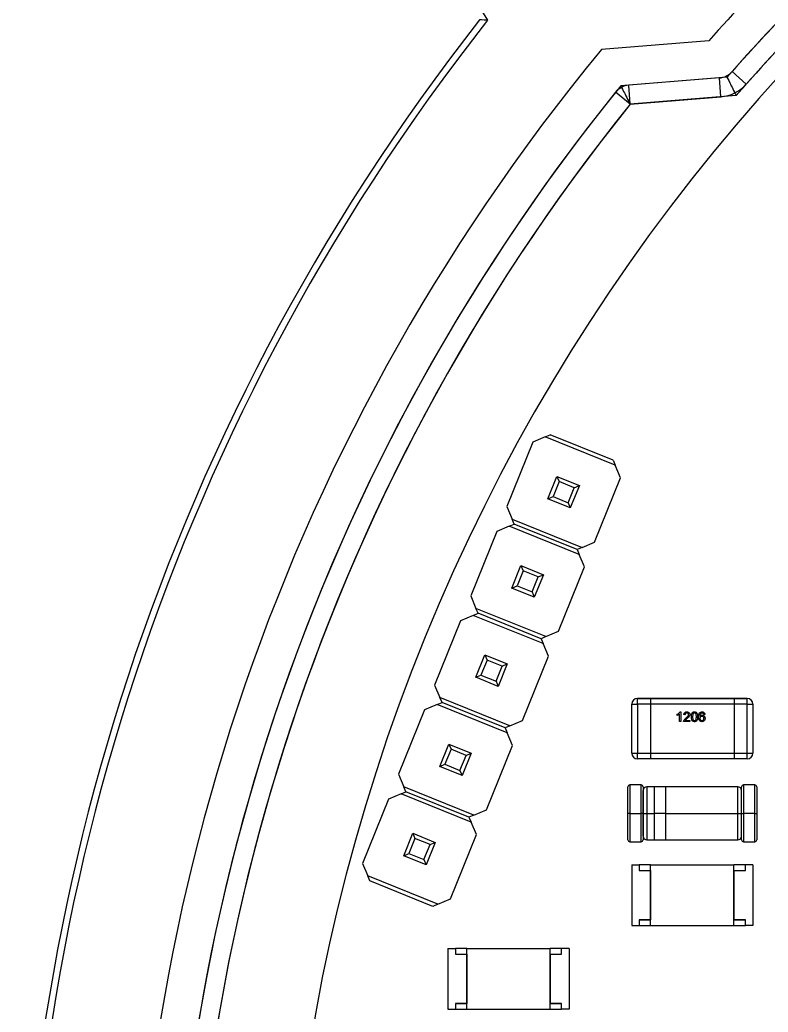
# Model space of a CAD drawing. Header units: millimetres. Extents: x 464 to 694, y 328 to 578.
# Drawn here: x 464.4 to 503.9, y 482 to 534.4 of the extents above; entities that cross this region are included whole.
import ezdxf

# ---------------------------------------------------------------- set-up
doc = ezdxf.new("R2010")
doc.units = ezdxf.units.MM

msp = doc.modelspace()

# ---------------------------------------------------------------- linework, layer by layer
at = {"color": 7, "linetype": 'Continuous', "lineweight": 25}
for p, q in [((500.806, 533.255), (495.145, 532.798)), ((500.806, 533.255), (495.145, 532.798)), ((501.77, 531.327), (496.154, 530.873)), ((501.368, 531.294), (496.582, 530.908)), ((501.368, 531.294), (496.582, 530.908)), ((501.448, 530.298), (501.368, 531.294)), ((501.368, 531.294), (501.368, 531.294)), ((502.785, 530.966), (502.036, 531.629)), ((502.036, 531.629), (502.036, 531.629)), ((496.582, 530.908), (496.154, 530.873)), ((496.662, 529.911), (496.582, 530.908)), ((496.582, 530.908), (496.582, 530.908)), ((496.582, 530.908), (496.582, 530.908)), ((496.662, 529.911), (495.883, 530.538)), ((502.256, 530.363), (496.662, 529.911)), ((496.662, 529.911), (501.448, 530.298)), ((492.17, 512.34), (492.43, 512.45)), ((495.755, 511.107), (492.43, 512.45)), ((491.51, 512.059), (490.137, 508.661)), ((492.17, 512.34), (491.51, 512.059)), ((495.865, 510.846), (492.17, 512.34)), ((495.755, 511.107), (495.865, 510.846)), ((496.146, 510.186), (495.865, 510.846)), ((492.308, 509.07), (492.787, 510.257)), ((492.904, 509.981), (492.583, 509.187)), ((492.787, 510.257), (492.904, 509.981)), ((492.787, 510.257), (493.974, 509.777)), ((493.699, 509.66), (492.904, 509.981)), ((493.974, 509.777), (493.495, 508.59)), ((493.699, 509.66), (493.974, 509.777)), ((494.772, 506.787), (496.146, 510.186)), ((493.378, 508.866), (493.699, 509.66)), ((492.308, 509.07), (492.583, 509.187)), ((493.495, 508.59), (492.308, 509.07)), ((492.583, 509.187), (493.378, 508.866)), ((493.378, 508.866), (493.495, 508.59)), ((490.137, 508.661), (490.417, 508)), ((490.267, 507.629), (490.527, 507.74)), ((490.527, 507.74), (490.417, 508)), ((490.417, 508), (494.112, 506.507)), ((493.852, 506.397), (490.527, 507.74)), ((489.607, 507.349), (488.234, 503.95)), ((490.267, 507.629), (489.607, 507.349)), ((493.962, 506.136), (490.267, 507.629)), ((494.112, 506.507), (494.772, 506.787)), ((494.112, 506.507), (493.852, 506.397)), ((493.852, 506.397), (493.962, 506.136)), ((494.243, 505.476), (493.962, 506.136)), ((490.405, 504.36), (490.884, 505.546)), ((491.001, 505.271), (490.68, 504.477)), ((490.884, 505.546), (491.001, 505.271)), ((490.884, 505.546), (492.071, 505.067)), ((491.796, 504.95), (491.001, 505.271)), ((492.071, 505.067), (491.592, 503.88)), ((491.796, 504.95), (492.071, 505.067)), ((492.869, 502.077), (494.243, 505.476)), ((491.475, 504.156), (491.796, 504.95)), ((490.405, 504.36), (490.68, 504.477)), ((491.592, 503.88), (490.405, 504.36)), ((490.68, 504.477), (491.475, 504.156)), ((491.475, 504.156), (491.592, 503.88)), ((488.234, 503.95), (488.514, 503.29)), ((488.364, 502.919), (488.624, 503.03)), ((492.209, 501.797), (488.514, 503.29)), ((488.624, 503.03), (488.514, 503.29)), ((491.949, 501.687), (488.624, 503.03)), ((487.704, 502.639), (486.331, 499.24)), ((488.364, 502.919), (487.704, 502.639)), ((492.059, 501.426), (488.364, 502.919)), ((492.209, 501.797), (492.869, 502.077)), ((492.209, 501.797), (491.949, 501.687)), ((491.949, 501.687), (492.059, 501.426)), ((492.34, 500.766), (492.059, 501.426)), ((488.502, 499.65), (488.981, 500.836)), ((488.981, 500.836), (489.098, 500.561)), ((488.981, 500.836), (490.168, 500.357)), ((489.098, 500.561), (488.777, 499.767)), ((489.893, 500.24), (489.098, 500.561)), ((490.168, 500.357), (489.689, 499.17)), ((489.893, 500.24), (490.168, 500.357)), ((490.966, 497.367), (492.34, 500.766)), ((489.572, 499.446), (489.893, 500.24)), ((488.502, 499.65), (488.777, 499.767)), ((489.689, 499.17), (488.502, 499.65)), ((488.777, 499.767), (489.572, 499.446)), ((489.572, 499.446), (489.689, 499.17)), ((486.331, 499.24), (486.611, 498.58)), ((486.461, 498.209), (486.721, 498.32)), ((490.306, 497.087), (486.611, 498.58)), ((486.721, 498.32), (486.611, 498.58)), ((490.046, 496.977), (486.721, 498.32)), ((496.739, 498.237), (497.039, 498.237)), ((496.739, 495.637), (496.739, 498.237)), ((496.739, 498.237), (496.739, 498.237)), ((497.039, 498.237), (497.039, 498.537)), ((497.039, 498.537), (497.739, 498.537)), ((497.039, 498.537), (497.039, 498.537)), ((497.739, 498.537), (497.039, 498.537)), ((497.739, 498.237), (497.039, 498.237)), ((497.039, 498.237), (497.039, 495.637)), ((497.739, 498.237), (497.739, 498.537)), ((497.739, 498.537), (502.139, 498.537)), ((497.739, 498.537), (497.739, 498.537)), ((502.139, 498.537), (497.739, 498.537)), ((502.139, 498.237), (497.739, 498.237)), ((497.739, 495.637), (497.739, 498.237)), ((502.139, 498.537), (502.139, 498.237)), ((502.139, 498.537), (502.839, 498.537)), ((502.839, 498.537), (502.139, 498.537)), ((502.139, 498.537), (502.139, 498.537)), ((502.839, 498.237), (502.139, 498.237)), ((502.139, 498.237), (502.139, 495.637)), ((502.839, 498.237), (502.839, 498.537)), ((502.839, 498.537), (502.839, 498.537)), ((502.839, 495.637), (502.839, 498.237)), ((502.839, 498.237), (503.139, 498.237)), ((503.139, 498.237), (503.139, 495.637)), ((503.139, 498.237), (503.139, 498.237)), ((485.801, 497.929), (484.428, 494.53)), ((486.461, 498.209), (485.801, 497.929)), ((490.156, 496.716), (486.461, 498.209)), ((499.143, 497.636), (499.143, 497.697)), ((499.261, 497.312), (499.261, 497.712)), ((499.285, 497.825), (499.327, 497.825)), ((499.285, 497.825), (499.327, 497.825)), ((499.327, 497.825), (499.327, 497.312)), ((499.901, 497.686), (499.906, 497.702)), ((500.605, 497.694), (500.539, 497.687)), ((490.306, 497.087), (490.966, 497.367)), ((499.327, 497.312), (499.261, 497.312)), ((499.815, 497.312), (499.479, 497.312)), ((499.551, 497.674), (499.485, 497.681)), ((499.563, 497.378), (499.815, 497.378)), ((499.563, 497.378), (499.815, 497.378)), ((499.815, 497.378), (499.815, 497.312)), ((500.203, 497.681), (500.208, 497.665)), ((500.28, 497.656), (500.282, 497.673)), ((490.306, 497.087), (490.046, 496.977)), ((490.046, 496.977), (490.156, 496.716)), ((490.437, 496.056), (490.156, 496.716)), ((486.599, 494.939), (487.078, 496.126)), ((487.078, 496.126), (487.195, 495.851)), ((487.078, 496.126), (488.265, 495.647)), ((487.195, 495.851), (486.874, 495.056)), ((487.99, 495.53), (487.195, 495.851)), ((488.265, 495.647), (487.786, 494.46)), ((487.99, 495.53), (488.265, 495.647)), ((489.063, 492.657), (490.437, 496.056)), ((496.739, 495.637), (497.039, 495.637)), ((497.039, 495.637), (497.739, 495.637)), ((497.039, 495.337), (497.039, 495.637)), ((497.739, 495.637), (502.139, 495.637)), ((497.739, 495.337), (497.739, 495.637)), ((502.139, 495.637), (502.839, 495.637)), ((502.139, 495.637), (502.139, 495.337)), ((502.839, 495.637), (503.139, 495.637)), ((502.839, 495.337), (502.839, 495.637)), ((487.669, 494.735), (487.99, 495.53)), ((497.739, 495.337), (497.039, 495.337)), ((502.139, 495.337), (497.739, 495.337)), ((502.839, 495.337), (502.139, 495.337)), ((486.599, 494.939), (486.874, 495.056)), ((487.786, 494.46), (486.599, 494.939)), ((486.874, 495.056), (487.669, 494.735)), ((487.669, 494.735), (487.786, 494.46)), ((484.428, 494.53), (484.708, 493.87)), ((484.558, 493.499), (484.818, 493.61)), ((488.403, 492.377), (484.708, 493.87)), ((484.818, 493.61), (484.708, 493.87)), ((488.143, 492.266), (484.818, 493.61)), ((496.535, 492.465), (496.535, 493.865)), ((497.235, 493.965), (496.635, 493.965)), ((496.635, 493.965), (496.635, 492.465)), ((497.235, 492.465), (497.235, 493.965)), ((497.335, 493.865), (497.335, 492.465)), ((497.337, 493.665), (497.335, 493.665)), ((497.337, 492.465), (497.337, 493.665)), ((497.937, 493.865), (497.537, 493.865)), ((497.537, 493.865), (497.537, 492.465)), ((498.537, 493.867), (497.937, 493.867)), ((497.937, 492.465), (497.937, 493.867)), ((498.537, 492.465), (498.537, 493.867)), ((502.337, 493.865), (498.537, 493.865)), ((502.337, 492.465), (502.337, 493.865)), ((502.539, 493.665), (502.537, 493.665)), ((502.537, 492.465), (502.537, 493.665)), ((502.539, 492.465), (502.539, 493.865)), ((503.239, 493.965), (502.639, 493.965)), ((502.639, 493.965), (502.639, 492.465)), ((503.239, 492.465), (503.239, 493.965)), ((503.339, 493.865), (503.339, 492.465)), ((483.898, 493.219), (482.525, 489.82)), ((484.558, 493.499), (483.898, 493.219)), ((488.253, 492.006), (484.558, 493.499)), ((503.341, 493.087), (503.339, 493.087)), ((503.341, 493.04), (503.339, 493.04)), ((503.341, 493.024), (503.339, 493.024)), ((503.341, 492.977), (503.339, 492.977)), ((503.341, 493.087), (503.341, 493.04)), ((503.341, 493.04), (503.341, 493.024)), ((503.341, 493.024), (503.341, 492.977)), ((488.403, 492.377), (489.063, 492.657)), ((496.535, 491.065), (496.535, 492.465)), ((496.635, 492.465), (496.535, 492.465)), ((496.635, 492.465), (497.235, 492.465)), ((496.635, 492.465), (496.635, 490.965)), ((497.335, 492.465), (497.235, 492.465)), ((497.235, 490.965), (497.235, 492.465)), ((497.335, 492.465), (497.335, 491.065)), ((497.335, 492.465), (497.337, 492.465)), ((497.337, 492.465), (497.537, 492.465)), ((497.337, 491.265), (497.337, 492.465)), ((497.537, 492.465), (497.937, 492.465)), ((497.537, 492.465), (497.537, 491.065)), ((498.537, 492.465), (497.937, 492.465)), ((497.937, 491.063), (497.937, 492.465)), ((498.537, 491.063), (498.537, 492.465)), ((498.537, 492.465), (502.337, 492.465)), ((502.337, 492.465), (502.537, 492.465)), ((502.337, 491.065), (502.337, 492.465)), ((502.537, 491.265), (502.537, 492.465)), ((502.539, 492.465), (502.537, 492.465)), ((502.539, 492.465), (502.639, 492.465)), ((502.539, 491.065), (502.539, 492.465)), ((503.239, 492.465), (502.639, 492.465)), ((502.639, 492.465), (502.639, 490.965)), ((503.239, 492.465), (503.339, 492.465)), ((503.239, 490.965), (503.239, 492.465)), ((503.341, 492.97), (503.339, 492.97)), ((503.341, 492.952), (503.339, 492.952)), ((503.341, 492.934), (503.339, 492.934)), ((503.341, 492.888), (503.339, 492.888)), ((503.341, 492.871), (503.339, 492.871)), ((503.341, 492.824), (503.339, 492.824)), ((503.341, 492.818), (503.339, 492.818)), ((503.341, 492.799), (503.339, 492.799)), ((503.341, 492.753), (503.339, 492.753)), ((503.341, 492.718), (503.339, 492.718)), ((503.341, 492.699), (503.339, 492.699)), ((503.341, 492.695), (503.339, 492.695)), ((503.341, 492.692), (503.339, 492.692)), ((503.341, 492.63), (503.339, 492.63)), ((503.341, 492.625), (503.339, 492.625)), ((503.341, 492.616), (503.339, 492.616)), ((503.341, 492.615), (503.339, 492.615)), ((503.341, 492.605), (503.339, 492.605)), ((503.341, 492.576), (503.339, 492.576)), ((503.341, 492.531), (503.339, 492.531)), ((503.341, 492.514), (503.339, 492.514)), ((503.341, 492.51), (503.339, 492.51)), ((503.341, 492.509), (503.339, 492.509)), ((503.339, 492.465), (503.339, 491.065)), ((503.341, 492.46), (503.339, 492.46)), ((503.341, 492.934), (503.341, 492.888)), ((503.341, 492.888), (503.341, 492.871)), ((503.341, 492.871), (503.341, 492.824)), ((503.341, 492.824), (503.341, 492.821)), ((503.341, 492.753), (503.341, 492.718)), ((503.341, 492.718), (503.341, 492.699)), ((503.341, 492.699), (503.341, 492.695)), ((503.341, 492.695), (503.341, 492.692)), ((503.341, 492.692), (503.341, 492.63)), ((503.341, 492.51), (503.341, 492.509)), ((503.341, 492.509), (503.341, 492.46)), ((503.341, 492.46), (503.341, 492.444)), ((488.403, 492.377), (488.143, 492.266)), ((488.143, 492.266), (488.253, 492.006)), ((488.534, 491.346), (488.253, 492.006)), ((503.341, 492.444), (503.339, 492.444)), ((503.341, 492.344), (503.339, 492.344)), ((503.341, 492.259), (503.339, 492.259)), ((503.341, 492.212), (503.339, 492.212)), ((503.341, 492.094), (503.339, 492.094)), ((503.341, 491.99), (503.339, 491.99)), ((503.341, 491.951), (503.339, 491.951)), ((503.341, 491.932), (503.339, 491.932)), ((484.696, 490.229), (485.175, 491.416)), ((485.175, 491.416), (485.292, 491.141)), ((485.175, 491.416), (486.362, 490.937)), ((503.341, 491.832), (503.339, 491.832)), ((503.341, 491.791), (503.339, 491.791)), ((485.292, 491.141), (484.971, 490.346)), ((486.087, 490.82), (485.292, 491.141)), ((486.362, 490.937), (485.883, 489.75)), ((486.087, 490.82), (486.362, 490.937)), ((487.16, 487.947), (488.534, 491.346)), ((496.635, 490.965), (497.235, 490.965)), ((497.335, 491.265), (497.337, 491.265)), ((497.537, 491.065), (497.937, 491.065)), ((497.937, 491.063), (498.537, 491.063)), ((498.537, 491.065), (502.337, 491.065)), ((502.537, 491.265), (502.539, 491.265)), ((502.639, 490.965), (503.239, 490.965)), ((485.766, 490.025), (486.087, 490.82)), ((484.696, 490.229), (484.971, 490.346)), ((485.883, 489.75), (484.696, 490.229)), ((484.971, 490.346), (485.766, 490.025)), ((485.766, 490.025), (485.883, 489.75)), ((482.525, 489.82), (482.805, 489.16)), ((496.737, 489.747), (496.737, 486.547)), ((496.737, 489.747), (497.137, 489.747)), ((497.137, 489.747), (497.137, 489.447)), ((497.737, 489.747), (497.137, 489.747)), ((497.137, 489.447), (497.737, 489.447)), ((497.737, 489.747), (502.137, 489.747)), ((497.737, 486.547), (497.737, 489.747)), ((497.737, 489.447), (497.737, 486.847)), ((502.137, 486.547), (502.137, 489.747)), ((502.737, 489.747), (502.137, 489.747)), ((502.137, 489.447), (502.137, 486.847)), ((502.137, 489.447), (502.737, 489.447)), ((503.137, 489.747), (502.737, 489.747)), ((502.737, 489.447), (502.737, 489.747)), ((503.137, 489.747), (503.137, 486.547)), ((486.5, 487.667), (482.805, 489.16)), ((482.915, 488.9), (482.805, 489.16)), ((486.24, 487.556), (482.915, 488.9)), ((486.5, 487.667), (487.16, 487.947)), ((486.5, 487.667), (486.24, 487.556)), ((497.737, 486.847), (497.137, 486.847)), ((497.137, 486.847), (497.137, 486.547)), ((497.137, 486.847), (497.737, 486.847)), ((502.737, 486.847), (502.137, 486.847)), ((502.137, 486.847), (502.737, 486.847)), ((502.737, 486.547), (502.737, 486.847)), ((496.737, 486.547), (497.137, 486.547)), ((496.737, 486.547), (496.837, 486.547)), ((496.737, 486.547), (496.737, 486.547)), ((496.837, 486.547), (496.837, 486.547)), ((496.837, 486.547), (497.137, 486.547)), ((497.137, 486.547), (497.737, 486.547)), ((497.137, 486.547), (497.737, 486.547)), ((497.737, 486.547), (502.137, 486.547)), ((497.737, 486.547), (502.137, 486.547)), ((502.137, 486.547), (502.737, 486.547)), ((502.137, 486.547), (502.737, 486.547)), ((503.137, 486.547), (502.737, 486.547)), ((503.037, 486.547), (502.737, 486.547)), ((503.137, 486.547), (503.037, 486.547)), ((503.037, 486.547), (503.037, 486.547)), ((503.137, 486.547), (503.137, 486.547)), ((487.034, 485.334), (487.434, 485.334)), ((487.034, 485.334), (487.034, 482.134)), ((487.434, 485.334), (487.434, 485.034)), ((488.034, 485.334), (487.434, 485.334)), ((488.034, 485.334), (492.434, 485.334)), ((488.034, 482.134), (488.034, 485.334)), ((492.434, 482.134), (492.434, 485.334)), ((493.034, 485.334), (492.434, 485.334)), ((493.434, 485.334), (493.034, 485.334)), ((493.034, 485.034), (493.034, 485.334)), ((493.434, 485.334), (493.434, 482.134)), ((487.434, 485.034), (488.034, 485.034)), ((488.034, 485.034), (488.034, 482.434)), ((492.434, 485.034), (492.434, 482.434)), ((492.434, 485.034), (493.034, 485.034)), ((487.034, 482.134), (487.134, 482.134)), ((487.034, 482.134), (487.034, 482.134)), ((487.034, 482.134), (487.434, 482.134)), ((487.134, 482.134), (487.134, 482.134)), ((487.134, 482.134), (487.434, 482.134)), ((488.034, 482.434), (487.434, 482.434)), ((487.434, 482.434), (487.434, 482.134)), ((487.434, 482.434), (488.034, 482.434)), ((487.434, 482.134), (488.034, 482.134)), ((487.434, 482.134), (488.034, 482.134)), ((488.034, 482.134), (492.434, 482.134)), ((488.034, 482.134), (492.434, 482.134)), ((493.034, 482.434), (492.434, 482.434)), ((492.434, 482.434), (493.034, 482.434)), ((492.434, 482.134), (493.034, 482.134)), ((492.434, 482.134), (493.034, 482.134)), ((493.034, 482.134), (493.034, 482.434)), ((493.434, 482.134), (493.034, 482.134)), ((493.334, 482.134), (493.034, 482.134)), ((493.434, 482.134), (493.334, 482.134)), ((493.334, 482.134), (493.334, 482.134)), ((493.434, 482.134), (493.434, 482.134))]:
    msp.add_line(p, q, dxfattribs=at)
for centre, radius, start, end in [((578.526, 464), 100.099, 314.4115, 225.62855), ((497.138, 539.731), 9.657, 135, 213.9208), ((578.526, 464), 104.099, 131.70376, 138.29624), ((578.526, 464), 104.099, 131.70376, 138.29624), ((578.526, 464), 102.099, 131.25582, 138.74418), ((578.526, 464), 102.099, 131.48151, 138.51849), ((578.526, 464), 102.099, 131.4815, 138.51849), ((578.526, 464), 101.099, 131.0266, 138.97339), ((578.526, 464), 101.099, 131.48151, 138.51849), ((578.526, 464), 114.099, 141.92777, 222.59109), ((578.526, 464), 114.099, 141.92777, 222.59109), ((578.526, 464), 114.099, 141.92777, 222.59109), ((578.526, 464), 113.756, 141.80392, 222.65841), ((578.526, 464), 108.099, 140.47388, 223.81654), ((578.526, 464), 108.099, 140.47388, 223.81654), ((501.287, 532.291), 1, 274.6204, 318.5185), ((501.287, 532.291), 1, 274.6204, 318.5185), ((578.526, 464), 106.099, 140.92895, 224.2492), ((496.662, 529.911), 1, 94.6204, 141.1616), ((496.662, 529.911), 1, 94.6204, 141.1616), ((578.526, 464), 106.099, 140.92895, 141.16164), ((501.287, 532.291), 2, 274.6204, 318.5185), ((578.526, 464), 106.099, 141.16164, 224.03127), ((578.526, 464), 106.099, 141.16164, 224.03127), ((578.526, 464), 105.099, 141.16164, 224.03127), ((578.526, 464), 105.099, 141.16164, 224.4704), ((497.039, 498.237), 0.3, 90, 180), ((497.039, 498.237), 0.3, 90, 180), ((502.839, 498.237), 0.3, 0, 90), ((502.839, 498.237), 0.3, 0, 90), ((497.039, 495.637), 0.3, 180, 270), ((502.839, 495.637), 0.3, 270, 0), ((496.635, 493.865), 0.1, 90, 180), ((497.235, 493.865), 0.1, 0, 90), ((497.537, 493.665), 0.2, 90, 180), ((502.337, 493.665), 0.2, 0, 90), ((502.639, 493.865), 0.1, 90, 180), ((503.239, 493.865), 0.1, 0, 90), ((496.635, 491.065), 0.1, 180, 270), ((497.235, 491.065), 0.1, 270, 0), ((497.537, 491.265), 0.2, 180, 270), ((502.337, 491.265), 0.2, 270, 0), ((502.639, 491.065), 0.1, 180, 270), ((503.239, 491.065), 0.1, 270, 0)]:
    msp.add_arc(centre, radius, start, end, dxfattribs=at)
for points in [[(489.125, 534.342), (488.851, 534.352), (488.703, 534.36), (488.703, 534.36)], [(499.963, 497.449), (499.964, 497.446), (499.964, 497.441), (499.967, 497.436), (499.968, 497.433)], [(500.136, 497.433), (500.137, 497.436), (500.139, 497.441), (500.14, 497.447), (500.14, 497.449)]]:
    msp.add_open_spline(points, degree=3, dxfattribs=at)
for points, knots in [([(501.77, 531.327), (501.77, 531.327), (501.828, 531.212), (502.01, 530.851), (502.134, 530.605), (502.256, 530.363)], [0, 0, 0, 0, 0.5, 0.5, 1, 1, 1, 1]), ([(496.154, 530.873), (496.154, 530.873), (496.215, 530.758), (496.406, 530.396), (496.535, 530.151), (496.662, 529.911)], [0, 0, 0, 0, 0.5, 0.5, 1, 1, 1, 1]), ([(499.143, 497.697), (499.175, 497.715), (499.232, 497.747), (499.269, 497.802), (499.285, 497.825)], [0, 0, 0, 0, 0.560427, 1, 1, 1, 1]), ([(499.143, 497.697), (499.175, 497.715), (499.232, 497.747), (499.269, 497.802), (499.285, 497.825)], [0, 0, 0, 0, 0.5604274, 1, 1, 1, 1]), ([(499.261, 497.712), (499.241, 497.695), (499.205, 497.665), (499.162, 497.645), (499.143, 497.636)], [0, 0, 0, 0, 0.559686, 1, 1, 1, 1]), ([(499.485, 497.681), (499.489, 497.703), (499.497, 497.749), (499.541, 497.799), (499.596, 497.822), (499.632, 497.824), (499.65, 497.825)], [0, 0, 0, 0, 0.280235, 0.558893, 0.779132, 1, 1, 1, 1]), ([(499.485, 497.681), (499.489, 497.703), (499.497, 497.749), (499.541, 497.799), (499.596, 497.822), (499.632, 497.824), (499.65, 497.825)], [0, 0, 0, 0, 0.280235, 0.558893, 0.779132, 1, 1, 1, 1]), ([(499.649, 497.766), (499.634, 497.765), (499.606, 497.763), (499.572, 497.74), (499.554, 497.707), (499.552, 497.685), (499.551, 497.674)], [0, 0, 0, 0, 0.28041, 0.559489, 0.779375, 1, 1, 1, 1]), ([(499.742, 497.683), (499.74, 497.696), (499.737, 497.722), (499.71, 497.75), (499.679, 497.764), (499.659, 497.766), (499.649, 497.766)], [0, 0, 0, 0, 0.27908, 0.558612, 0.779043, 1, 1, 1, 1]), ([(499.65, 497.825), (499.672, 497.824), (499.717, 497.821), (499.771, 497.785), (499.803, 497.736), (499.806, 497.701), (499.808, 497.684)], [0, 0, 0, 0, 0.2804823, 0.5596436, 0.7797486, 1, 1, 1, 1]), ([(499.65, 497.825), (499.672, 497.824), (499.717, 497.821), (499.771, 497.785), (499.803, 497.736), (499.806, 497.701), (499.808, 497.684)], [0, 0, 0, 0, 0.280482, 0.559644, 0.779749, 1, 1, 1, 1]), ([(499.887, 497.565), (499.888, 497.594), (499.889, 497.652), (499.906, 497.724), (499.935, 497.775), (499.967, 497.805), (500.008, 497.823), (500.037, 497.825), (500.052, 497.825)], [0, 0, 0, 0, 0.250495, 0.500372, 0.625439, 0.750208, 0.87498, 1, 1, 1, 1]), ([(499.983, 497.731), (499.972, 497.701), (499.953, 497.647), (499.953, 497.59), (499.953, 497.565)], [0, 0, 0, 0, 0.558059, 1, 1, 1, 1]), ([(500.051, 497.766), (500.044, 497.766), (500.029, 497.765), (500.004, 497.754), (499.991, 497.74), (499.983, 497.731)], [0, 0, 0, 0, 0.280453, 0.560688, 1, 1, 1, 1]), ([(500.15, 497.565), (500.15, 497.586), (500.149, 497.628), (500.143, 497.68), (500.129, 497.72), (500.109, 497.745), (500.082, 497.763), (500.061, 497.765), (500.051, 497.766)], [0, 0, 0, 0, 0.250523, 0.5008, 0.625865, 0.75074, 0.875367, 1, 1, 1, 1]), ([(500.052, 497.825), (500.066, 497.824), (500.095, 497.823), (500.136, 497.805), (500.169, 497.775), (500.196, 497.723), (500.215, 497.652), (500.216, 497.594), (500.216, 497.565)], [0, 0, 0, 0, 0.125019, 0.249935, 0.374635, 0.499696, 0.749581, 1, 1, 1, 1]), ([(500.269, 497.552), (500.27, 497.595), (500.271, 497.672), (500.308, 497.738), (500.325, 497.767)], [0, 0, 0, 0, 0.5613959, 1, 1, 1, 1]), ([(500.325, 497.767), (500.346, 497.786), (500.384, 497.82), (500.434, 497.824), (500.457, 497.825)], [0, 0, 0, 0, 0.55838, 1, 1, 1, 1]), ([(500.325, 497.767), (500.346, 497.786), (500.384, 497.82), (500.434, 497.824), (500.457, 497.825)], [0, 0, 0, 0, 0.55838, 1, 1, 1, 1]), ([(500.396, 497.751), (500.384, 497.738), (500.359, 497.713), (500.337, 497.653), (500.336, 497.608), (500.335, 497.58)], [0, 0, 0, 0, 0.279359, 0.559176, 1, 1, 1, 1]), ([(500.452, 497.766), (500.441, 497.765), (500.421, 497.764), (500.404, 497.755), (500.396, 497.751)], [0, 0, 0, 0, 0.559717, 1, 1, 1, 1]), ([(500.515, 497.74), (500.505, 497.748), (500.486, 497.764), (500.463, 497.765), (500.452, 497.766)], [0, 0, 0, 0, 0.559004, 1, 1, 1, 1]), ([(500.457, 497.825), (500.477, 497.824), (500.518, 497.82), (500.567, 497.787), (500.596, 497.741), (500.602, 497.71), (500.605, 497.694)], [0, 0, 0, 0, 0.280049, 0.5591871, 0.7793744, 1, 1, 1, 1]), ([(500.457, 497.825), (500.477, 497.824), (500.518, 497.82), (500.567, 497.787), (500.596, 497.741), (500.602, 497.71), (500.605, 497.694)], [0, 0, 0, 0, 0.280049, 0.5591871, 0.7793744, 1, 1, 1, 1]), ([(500.539, 497.687), (500.536, 497.698), (500.532, 497.717), (500.52, 497.733), (500.515, 497.74)], [0, 0, 0, 0, 0.560488, 1, 1, 1, 1]), ([(499.479, 497.312), (499.479, 497.32), (499.479, 497.336), (499.484, 497.351), (499.486, 497.357)], [0, 0, 0, 0, 0.559956, 1, 1, 1, 1]), ([(499.486, 497.357), (499.502, 497.389), (499.532, 497.446), (499.582, 497.486), (499.604, 497.504)], [0, 0, 0, 0, 0.558359, 1, 1, 1, 1]), ([(499.486, 497.357), (499.502, 497.389), (499.532, 497.446), (499.582, 497.486), (499.604, 497.504)], [0, 0, 0, 0, 0.558359, 1, 1, 1, 1]), ([(499.666, 497.473), (499.645, 497.457), (499.608, 497.428), (499.577, 497.393), (499.563, 497.378)], [0, 0, 0, 0, 0.560619, 1, 1, 1, 1]), ([(499.604, 497.504), (499.637, 497.532), (499.683, 497.571), (499.733, 497.632), (499.739, 497.666), (499.742, 497.683)], [0, 0, 0, 0, 0.5613127, 0.7813859, 1, 1, 1, 1]), ([(499.604, 497.504), (499.637, 497.532), (499.683, 497.571), (499.733, 497.632), (499.739, 497.666), (499.742, 497.683)], [0, 0, 0, 0, 0.561313, 0.781386, 1, 1, 1, 1]), ([(499.808, 497.684), (499.805, 497.659), (499.798, 497.61), (499.742, 497.539), (499.695, 497.498), (499.666, 497.473)], [0, 0, 0, 0, 0.278741, 0.558834, 1, 1, 1, 1]), ([(499.937, 497.355), (499.919, 497.392), (499.888, 497.459), (499.887, 497.533), (499.887, 497.565)], [0, 0, 0, 0, 0.557973, 1, 1, 1, 1]), ([(500.052, 497.305), (500.027, 497.307), (499.983, 497.311), (499.951, 497.341), (499.937, 497.355)], [0, 0, 0, 0, 0.559716, 1, 1, 1, 1]), ([(499.953, 497.565), (499.953, 497.544), (499.954, 497.503), (499.961, 497.451), (499.974, 497.411), (499.994, 497.386), (500.02, 497.368), (500.041, 497.365), (500.052, 497.364)], [0, 0, 0, 0, 0.250525, 0.500809, 0.625902, 0.750761, 0.875415, 1, 1, 1, 1]), ([(500.216, 497.565), (500.216, 497.536), (500.214, 497.478), (500.197, 497.406), (500.168, 497.355), (500.136, 497.325), (500.095, 497.308), (500.066, 497.306), (500.052, 497.305)], [0, 0, 0, 0, 0.250479, 0.500353, 0.625387, 0.750173, 0.874968, 1, 1, 1, 1]), ([(500.052, 497.364), (500.062, 497.366), (500.083, 497.368), (500.109, 497.386), (500.129, 497.411), (500.143, 497.451), (500.149, 497.503), (500.15, 497.544), (500.15, 497.565)], [0, 0, 0, 0, 0.124544, 0.249196, 0.374051, 0.499141, 0.749452, 1, 1, 1, 1]), ([(500.449, 497.305), (500.427, 497.307), (500.384, 497.311), (500.328, 497.347), (500.289, 497.405), (500.271, 497.476), (500.27, 497.527), (500.269, 497.552)], [0, 0, 0, 0, 0.186506, 0.372724, 0.558994, 0.779255, 1, 1, 1, 1]), ([(500.335, 497.58), (500.354, 497.601), (500.387, 497.639), (500.438, 497.645), (500.46, 497.648)], [0, 0, 0, 0, 0.5586251, 1, 1, 1, 1]), ([(500.335, 497.58), (500.354, 497.601), (500.387, 497.639), (500.438, 497.645), (500.46, 497.648)], [0, 0, 0, 0, 0.558625, 1, 1, 1, 1]), ([(500.441, 497.588), (500.426, 497.587), (500.394, 497.583), (500.358, 497.555), (500.337, 497.519), (500.336, 497.495), (500.335, 497.482)], [0, 0, 0, 0, 0.27974, 0.559339, 0.779412, 1, 1, 1, 1]), ([(500.335, 497.482), (500.337, 497.466), (500.341, 497.432), (500.367, 497.392), (500.404, 497.368), (500.431, 497.366), (500.444, 497.364)], [0, 0, 0, 0, 0.280082, 0.55977, 0.779688, 1, 1, 1, 1]), ([(500.335, 497.482), (500.337, 497.466), (500.341, 497.432), (500.367, 497.392), (500.404, 497.368), (500.431, 497.366), (500.444, 497.364)], [0, 0, 0, 0, 0.280082, 0.55977, 0.779688, 1, 1, 1, 1]), ([(500.546, 497.479), (500.544, 497.495), (500.542, 497.527), (500.516, 497.565), (500.479, 497.586), (500.454, 497.587), (500.441, 497.588)], [0, 0, 0, 0, 0.280456, 0.559364, 0.779311, 1, 1, 1, 1]), ([(500.444, 497.364), (500.46, 497.366), (500.493, 497.37), (500.527, 497.402), (500.543, 497.441), (500.545, 497.466), (500.546, 497.479)], [0, 0, 0, 0, 0.279489, 0.558551, 0.778978, 1, 1, 1, 1]), ([(500.611, 497.481), (500.609, 497.456), (500.604, 497.406), (500.564, 497.346), (500.508, 497.31), (500.469, 497.307), (500.449, 497.305)], [0, 0, 0, 0, 0.28023, 0.559761, 0.779759, 1, 1, 1, 1]), ([(500.46, 497.648), (500.483, 497.644), (500.53, 497.638), (500.581, 497.591), (500.608, 497.536), (500.61, 497.499), (500.611, 497.481)], [0, 0, 0, 0, 0.279141, 0.558815, 0.77917, 1, 1, 1, 1]), ([(500.46, 497.648), (500.483, 497.644), (500.53, 497.638), (500.581, 497.591), (500.608, 497.536), (500.61, 497.499), (500.611, 497.481)], [0, 0, 0, 0, 0.279141, 0.558815, 0.77917, 1, 1, 1, 1])]:
    msp.add_open_spline(points, degree=3, knots=knots, dxfattribs=at)

doc.saveas('drawing.dxf')
